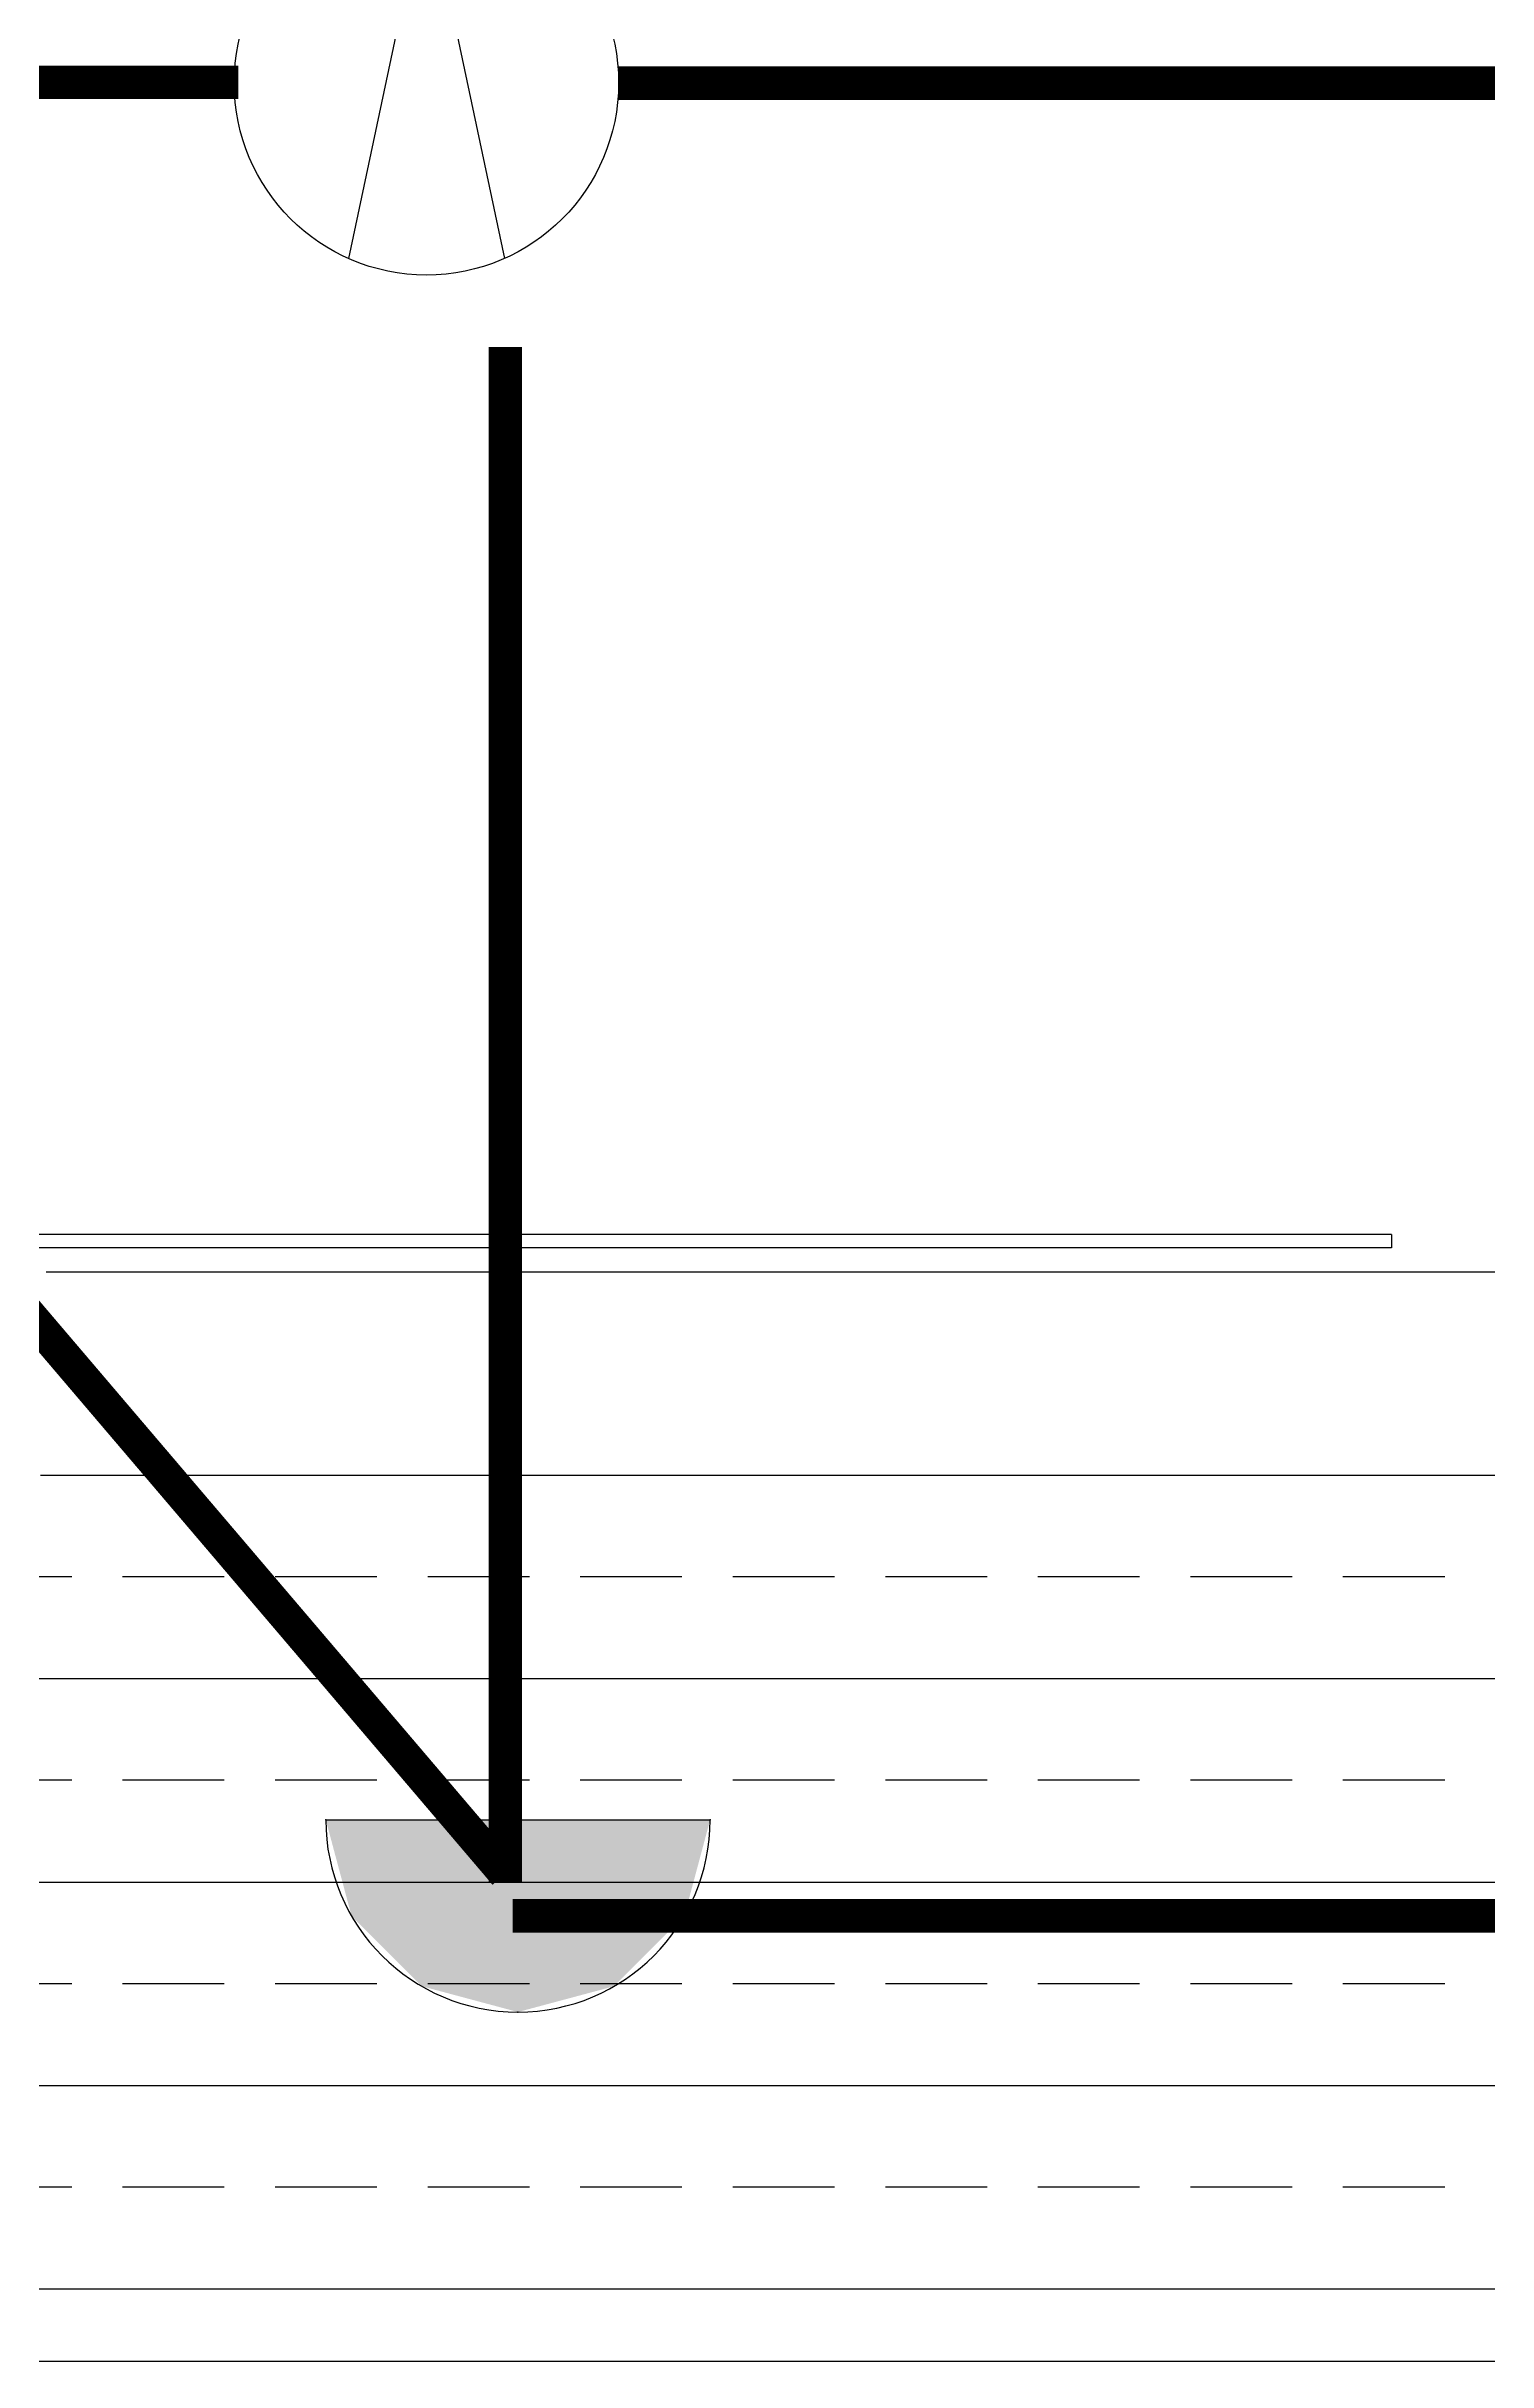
# Model space of a CAD drawing. Extents: x 12152 to 491505, y 111028 to 412681.
# Drawn here: x 46570 to 48820, y 186894 to 190507 of the extents above; entities that cross this region are included whole.
import ezdxf

# ---------------------------------------------------------------- set-up
doc = ezdxf.new("R2010")
doc.units = 0
doc.header["$LTSCALE"] = 1000
doc.header["$MEASUREMENT"] = 0
for name, color, linetype in [('EQUIP-照明', 3, 'Continuous'), ('GROUND', 2, 'Continuous'), ('PUB_HATCH', 8, 'Continuous'), ('WINDOW', 4, 'Continuous'), ('WIRE-照明', 1, 'Continuous'), ('图框(锁住)', 7, 'Continuous')]:
    doc.layers.add(name, color=color, linetype=linetype)
doc.styles.add('_TCH_LABEL', font='COMPLEX', dxfattribs={"bigfont": 'GBCBIG'})
doc.styles.get("Standard").update_dxf_attribs({"font": 'gbenor.shx', "bigfont": 'gbcbig.shx'})

# ---------------------------------------------------------------- blocks, each defined once
blk = doc.blocks.new('EQWEWQEWQEQEQWEQWE')
at = {"layer": 'PUB_HATCH'}
h = blk.add_hatch(dxfattribs=at)
h.set_pattern_fill('ANSI33', color=256, scale=100, angle=135, style=0)
h.set_pattern_definition([(180, (-3000, 0), (-3e-14, -317.5), []), (180, (-3158.75, 158.75), (-3e-14, -317.5), [158.75, -79.375])])
h.paths.add_polyline_path([(-2192.3, 1500), (-2250, 1500), (-2250, 1400), (-3000, 0), (-1326.2, 0)])
h.paths.add_polyline_path([(-2.2, 1500), (-2192.3, 1500), (-1326.2, 0), (-668.1, 0, 0.188853)])
h.paths.add_polyline_path([(2.2, 1500), (-2.2, 1500, -0.188853), (-668.1, 0), (668.1, 0, -0.188853)])
h.paths.add_polyline_path([(2192.3, 1500), (2.2, 1500, 0.188853), (668.1, 0), (1326.2, 0)])
h.paths.add_polyline_path([(2250, 1400), (2250, 1500), (2192.3, 1500), (1326.2, 0), (3000, 0)])
at = {"layer": 'GROUND'}
blk.add_lwpolyline([(3000, 1400), (3000, 0), (-3000, 0), (-3000, 1400)], dxfattribs=at)
blk = doc.blocks.new('$DorLib2D$00000127')
at = {"color": 0, "linetype": 'Continuous'}
for p, q in [((-0.03333, 0.7949, -93.75), (-0.53333, 0.7949, -93.75)), ((-0.03333, 0.7949, -93.75), (-0.03333, 0.69041, -93.75)), ((-0.03333, 0.69041, -93.75), (-0.53333, 0.69041, -93.75)), ((0.5, 0.5, -93.75), (-0.5, 0.5, -93.75))]:
    blk.add_line(p, q, dxfattribs=at)
blk = doc.blocks.new('$equip$00001177')
for q in [(-0.2031, -0.4569), (0.2031, -0.4569)]:
    blk.add_line((0, 0.5), q)
blk.add_circle((0, 0), 0.5)
at = {"style": '_TCH_LABEL', "flags": 9}
blk.add_attdef('A', (0, 0), '', height=0.00002, dxfattribs=at)
blk = doc.blocks.new('$equip$00001168')
blk.add_line((-0.5, 0), (0.5, 0))
blk.add_arc((0, 0), 0.5, 180, 0)
for p in [(-0.5, 0), (0, 0), (0.5, 0), (0, -0.5)]:
    blk.add_point(p)
for points in [[(0.433, -0.25), (-0.433, -0.25), (0.5, 0), (-0.5, 0)], [(0.25, -0.433), (-0.25, -0.433), (0.433, -0.25), (-0.433, -0.25)], [(0, -0.5), (0, -0.5), (0.25, -0.433), (-0.25, -0.433)]]:
    blk.add_solid(points)
at = {"flags": 9}
blk.add_attdef('A', (0, 0), '', height=0.00002, dxfattribs=at)

msp = doc.modelspace()

# ---------------------------------------------------------------- linework, layer by layer
at = {"layer": 'WIRE-照明', "linetype": 'Continuous', "const_width": 52.5}
for points in [[(43726.1, 190451.1), (46869.8, 190451.1)], [(47463.2, 190449.7), (50201.3, 190449.7)], [(47286.4, 190037.9), (47286.4, 187642.6)], [(46380.1, 188719.2), (47286.4, 187655.4)], [(47297.7, 187589.8), (50200.2, 187589.8)]]:
    msp.add_lwpolyline(points, dxfattribs=at)

# ---------------------------------------------------------------- block references
at = {"layer": 'EQUIP-照明'}
ref = msp.add_blockref('$equip$00001177', (47163.2, 190450.4), dxfattribs=dict(at, xscale=600, yscale=600, zscale=600))
ref.add_attrib('A', '深照型灯', (47163.2, 190450.4), dxfattribs={"layer": '0', "height": 0.012, "style": '_TCH_LABEL', "flags": 8})
ref = msp.add_blockref('$equip$00001168', (47306.1, 187739.8), dxfattribs=dict(at, xscale=600, yscale=600, zscale=600))
ref.add_attrib('A', '天棚灯', (47306.1, 187739.8), dxfattribs={"layer": '0', "height": 0.012, "flags": 8})
at = {"layer": 'WINDOW', "color": 0, "xscale": 4500, "yscale": 200, "zscale": 4500}
msp.add_blockref('$DorLib2D$00000127', (48819.8, 188494.2), dxfattribs=at)
at = {"layer": '图框(锁住)', "color": 0}
msp.add_blockref('EQWEWQEWQEQEQWEQWE', (48819.8, 186894.2), dxfattribs=at)

doc.saveas('drawing.dxf')
